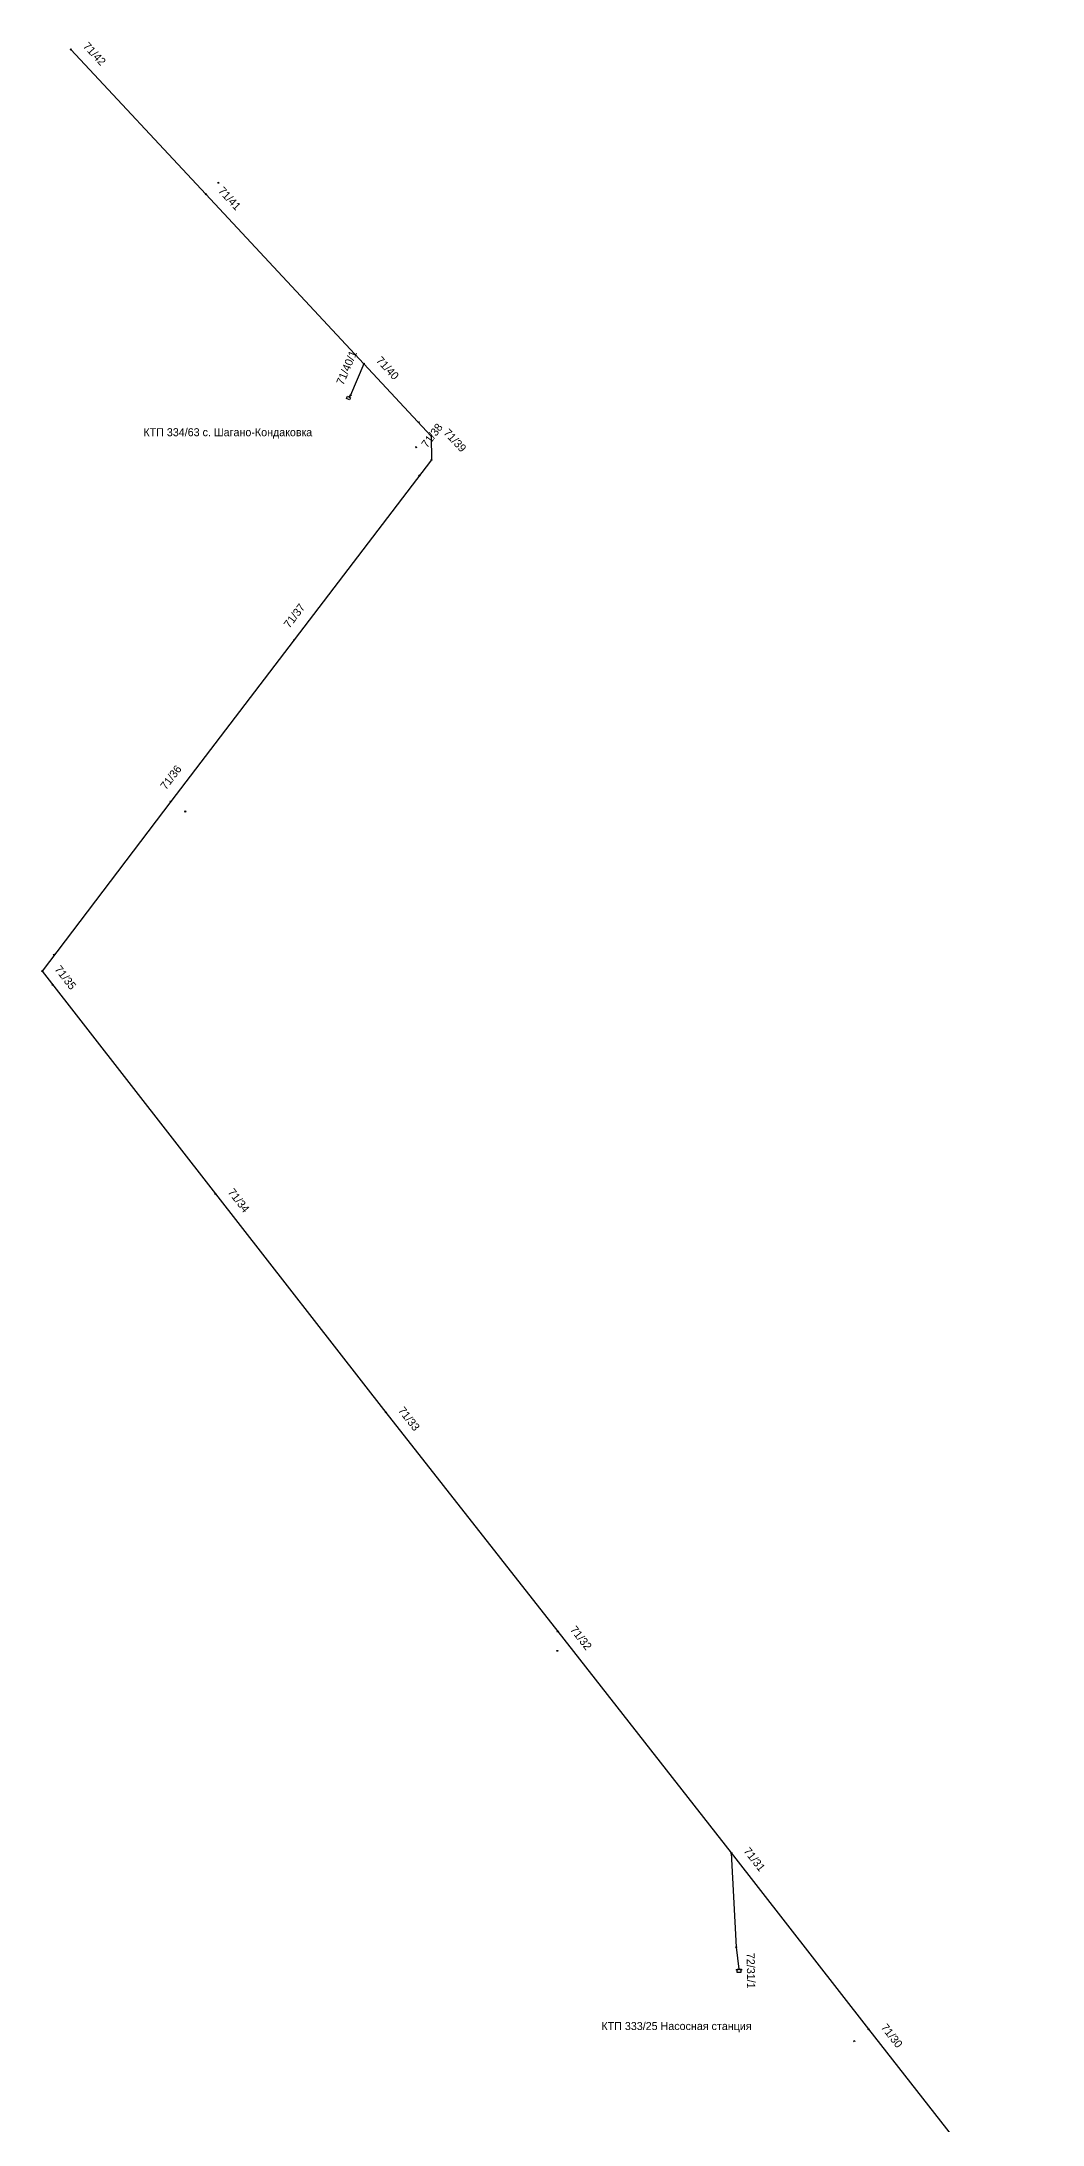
# Model space of a CAD drawing. Header units: metres. Extents: x 2259452 to 2262826, y 426390 to 431191.
# Drawn here: x 2261030 to 2261280, y 430671 to 431191 of the extents above; entities that cross this region are included whole.
import ezdxf

# ---------------------------------------------------------------- set-up
doc = ezdxf.new("R2010")
doc.units = ezdxf.units.M
for name, color, linetype in [('ВЛ-10кВ ф.8 ПС Володаровка', 5, 'Continuous'), ('опоры', 250, 'Continuous'), ('подписи', 250, 'Continuous'), ('ТП', 250, 'Continuous'), ('укосы', 250, 'Continuous')]:
    doc.layers.add(name, color=color, linetype=linetype)

# ---------------------------------------------------------------- blocks, each defined once
blk = doc.blocks.new('BL2')
blk.add_lwpolyline([(-0.09, -0.12), (-0.09, 0.12), (0.09, 0.12), (0.09, -0.12), (-0.09, -0.12)])
blk.add_attdef('НОМЕР', (1.5, 2.6), '', height=2)

msp = doc.modelspace()

# ---------------------------------------------------------------- linework, layer by layer
at = {"layer": 'ВЛ-10кВ ф.8 ПС Володаровка', "color": 3}
msp.add_lwpolyline([(2261037.41, 431189.25), (2261071.17, 431153.08), (2261110.64, 431110.7), (2261127.49, 431092.63), (2261127.58, 431086.72), (2261093.2, 431041.67), (2261062.37, 431001.29), (2261030.28, 430958.92), (2261073.56, 430903.2), (2261116.11, 430848.61), (2261159.09, 430793.84), (2261202.44, 430738.53), (2261236.76, 430694.44), (2261280.18, 430638.87)], dxfattribs=at)
at = {"layer": 'ВЛ-10кВ ф.8 ПС Володаровка', "color": 6}
for points in [[(2261110.64, 431110.7), (2261107.31, 431102.81)], [(2261202.44, 430738.53), (2261203.67, 430714.97), (2261204.38, 430709.45)]]:
    msp.add_lwpolyline(points, dxfattribs=at)
at = {"layer": 'ВЛ-10кВ ф.8 ПС Володаровка', "color": 6, "elevation": -28.59}
msp.add_lwpolyline([(2261107.31, 431102.81), (2261106.95, 431102.38)], dxfattribs=at)
at = {"layer": 'ТП'}
for points, elevation in [([(2261106.56, 431102.57), (2261107.34, 431102.18), (2261107.08, 431101.66), (2261106.3, 431102.05)], -28.59), ([(2261203.91, 430709.45), (2261204.86, 430709.46), (2261204.87, 430708.64), (2261203.92, 430708.63)], -28.7)]:
    msp.add_lwpolyline(points, close=True, dxfattribs=dict(at, elevation=elevation))

# ---------------------------------------------------------------- block references
at = {"layer": 'опоры', "color": 250}
for p, rotation, values in [((2261037.41, 431189.25), 313.0322644074514, {'НОМЕР': '71/42'}), ((2261071.17, 431153.08), 312.9605309433628, {'НОМЕР': '71/41'}), ((2261107.31, 431102.81), 67.08173466734294, {'НОМЕР': '71/40/1'}), ((2261110.64, 431110.7), 313.01134311163, {'НОМЕР': '71/40'}), ((2261127.58, 431086.72), 52.65313407212533, {'НОМЕР': '71/38'}), ((2261127.49, 431092.63), 313.01134311163, {'НОМЕР': '71/39'}), ((2261093.2, 431041.67), 52.64231230213822, {'НОМЕР': '71/37'}), ((2261062.37, 431001.29), 52.85964739572138, {'НОМЕР': '71/36'}), ((2261030.28, 430958.92), 307.8396949239641, {'НОМЕР': '71/35'}), ((2261073.56, 430903.2), 307.9315954996709, {'НОМЕР': '71/34'}), ((2261116.11, 430848.61), 308.118883357474, {'НОМЕР': '71/33'}), ((2261159.09, 430793.84), 308.0932951909971, {'НОМЕР': '71/32'}), ((2261202.44, 430738.53), 307.8976948624996, {'НОМЕР': '71/31'}), ((2261203.67, 430714.97), 270.8920849359318, {'НОМЕР': '72/31/1'}), ((2261236.76, 430694.44), 308.0034834288597, {'НОМЕР': '71/30'})]:
    msp.add_blockref('BL2', p, dxfattribs=dict(at, rotation=rotation)).add_auto_attribs(values)
at = {"layer": 'опоры', "color": 250, "rotation": 270.8920849359318}
msp.add_blockref('BL2', (2261203.86, 430709.33), dxfattribs=at)
at = {"layer": 'укосы', "color": 250}
for p, rotation in [((2261074.29, 431155.92), 42.35375893333642), ((2261124.4, 431096.04), 312.2422193642788), ((2261123.68, 431089.84), 36.25649057484095), ((2261124.53, 431082.77), 52.44017146002175), ((2261066, 430998.81), 325.6763556121236), ((2261033.21, 430963), 54.32953962351279), ((2261032.9, 430955.44), 306.9357927394079), ((2261158.97, 430789.04), 88.61453424147078), ((2261204.91, 430709.34), 269.4911788390352), ((2261233.2, 430691.49), 39.55813163443572)]:
    msp.add_blockref('BL2', p, dxfattribs=dict(at, rotation=rotation))

# ---------------------------------------------------------------- texts
at = {"layer": 'подписи', "linetype": 'Continuous'}
for s, p in [('КТП 334/63 с. Шагано-Кондаковка', (2261055.56, 431092.58)), ('КТП 333/25 Насосная станция', (2261170.01, 430694.25))]:
    msp.add_text(s, height=2, dxfattribs=at).set_placement(p)

doc.saveas('drawing.dxf')
